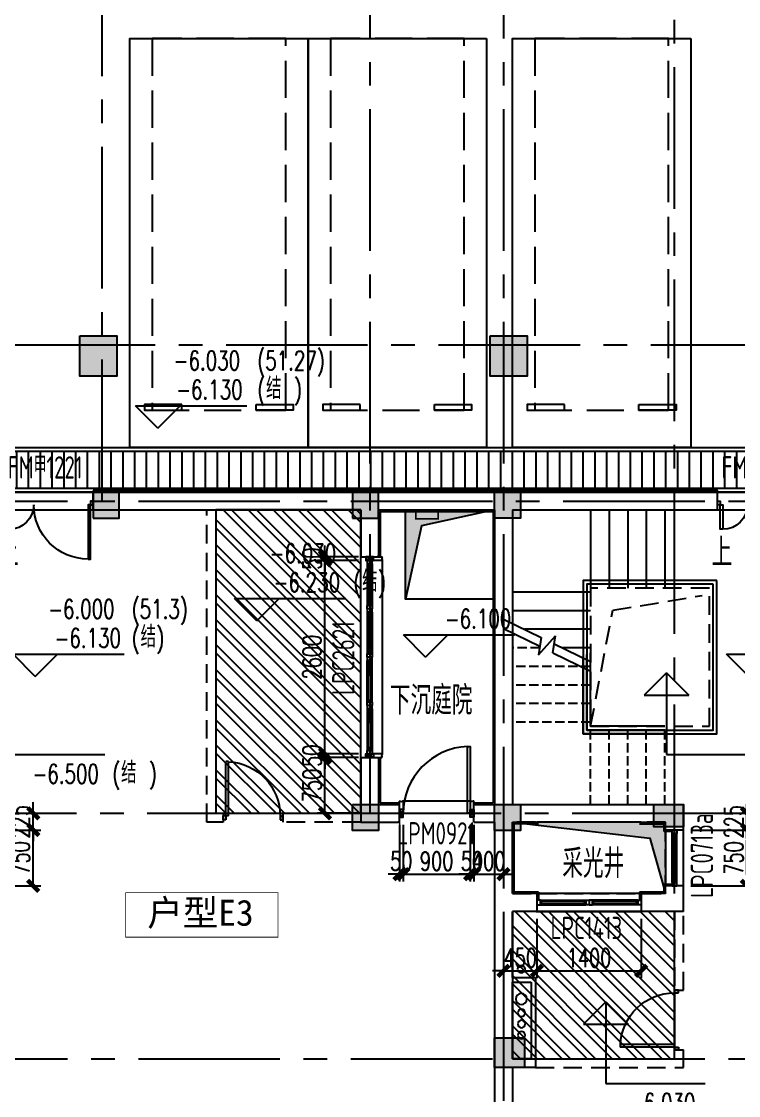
# Model space of a CAD drawing. Extents: x 296441 to 853063, y 459050 to 1117990.
# Drawn here: x 632813 to 642460, y 881624 to 896068 of the extents above; entities that cross this region are included whole.
import ezdxf
from ezdxf.enums import TextEntityAlignment as Align
from ezdxf.xclip import XClip

# ---------------------------------------------------------------- set-up
doc = ezdxf.new("R2010")
doc.units = 0
doc.header["$LTSCALE"] = 1000
doc.header["$XCLIPFRAME"] = 0
for name, pattern in [('14-GRID$0$CENTER2', [28.575, 19.05, -3.175, 3.175, -3.175]), ('5-GRID$0$CENTER2', [28.575, 19.05, -3.175, 3.175, -3.175]), ('CONTINOUS', [0]), ('DASH', [0.35, 0.25, -0.1]), ('DZ-3-PLAN-FL01$0$DASHED2', [0.375, 0.25, -0.125]), ('DZ-3-PLAN-FL03$0$DASHED2', [0.375, 0.25, -0.125]), ('E1-BS01-18-19$0$HIDDEN', [0.375, 0.25, -0.125])]:
    doc.linetypes.add(name, pattern=pattern)
for name, color, linetype in [('0-COL-H1', 170, 'Continuous'), ('14-GRID$0$G-GRID', 9, '14-GRID$0$CENTER2'), ('14-name$0$A-ANNO-IDEN', 2, 'Continuous'), ('14-PLAN-BS01-P$0$A-ANNO-LEVL', 3, 'Continuous'), ('14-PLAN-BS01-P$0$A-WALL-FNSH', 6, 'Continuous'), ('17-PLAN-BS01-P$0$G-XREF', 2, 'Continuous'), ('5-GRID$0$G-GRID', 8, '5-GRID$0$CENTER2'), ('A-ROOF', 2, 'Continuous'), ('C01-RISR-FL01-P$0$P-WSTW-EQPM', 4, 'Continuous'), ('C1-FL01$0$A-STRS', 4, 'Continuous'), ('C1-FL01$0$水条件', 2, 'Continuous'), ('D-排水', 5, 'DASH'), ('D1-FL01$0$A-FLOR', 23, 'Continuous'), ('DIM_ELEV', 3, 'Continuous'), ('DIM_LEAD', 3, 'Continuous'), ('DZ-3-PLAN-FL01$0$A-WALL', 1, 'Continuous'), ('DZ-3-PLAN-FL03$0$A-WALL', 1, 'Continuous'), ('DZ-PLAN-MAIN-FL01$0$A-WIND-IDEN', 33, 'Continuous'), ('E-TEXT-BS01-MI-14$0$A-ROOM-IDEN', 4, 'Continuous'), ('E1-BS01-14$0$A-ANNO-ARRW', 2, 'Continuous'), ('E1-BS01-14$0$A-WALL-FNSH', 6, 'Continuous'), ('E1-BS01-18-19$0$A-ANNO-SYMB', 6, 'Continuous'), ('E1-BS01-18-19$0$A-DOOR', 4, 'Continuous'), ('E1-BS01-18-19$0$A-FLOR', 23, 'Continuous'), ('E1-BS01-18-19$0$A-HOLE', 211, 'Continuous'), ('E1-BS01-18-19$0$A-HRAL', 5, 'Continuous'), ('E1-BS01-18-19$0$A-OVLK', 140, 'Continuous'), ('E1-BS01-18-19$0$A-SECT-WIND', 155, 'Continuous'), ('E1-BS01-18-19$0$A-SECT-WOOD', 17, 'Continuous'), ('E1-BS01-18-19$0$A-STRS', 4, 'Continuous'), ('E1-BS01-18-19$0$G-XREF', 2, 'Continuous'), ('E1-FL01$0$A-DOOR', 4, 'Continuous'), ('menchuangtao1$0$A-DETL-STONE', 42, 'Continuous'), ('menchuangtao1$0$A-WALL', 1, 'Continuous'), ('menchuangtao1$0$A_CUR_FRAME', 112, 'Continuous'), ('PUB_DIM', 3, 'Continuous'), ('PUB_TEXT', 7, 'Continuous'), ('WALL', 242, 'Continuous'), ('ZT0_默认图层-----PM、LM、DY、JD', 7, 'Continuous'), ('ZT1_Dim---标注---PM、LM、DY、JD', 252, 'Continuous'), ('卫生间降板', 251, 'Continuous'), ('车位', 155, 'CONTINOUS')]:
    doc.layers.add(name, color=color, linetype=linetype)
for name, color, linetype, plot in [('14-PLAN-ALL-P$0$A-AREA', 6, 'Continuous', False), ('E1-BS01-18-19$0$A-ANNO-NPLT', 215, 'Continuous', False), ('E1-BS01-18-19$0$ENTR-DETL-P$0$A-ANNO-NPLT', 215, 'Continuous', False)]:
    doc.layers.add(name, color=color, linetype=linetype, plot=plot)
doc.styles.add('14-name$0$GOA_03_黑体_1.00', font='simhei.ttf')
doc.styles.add('14-name$0$GOA_04_COMPLEX_1.00', font='complex.shx')
doc.styles.add('_TCH_DIM', font='SIMPLEX', dxfattribs={"bigfont": 'GBCBIG'})
doc.styles.get("Standard").update_dxf_attribs({"font": 'gbenor.shx', "bigfont": 'gbcbig.shx'})
doc.styles.add('ZT-DIMSTYLE', font='ROMANS.shx', dxfattribs={"width": 0.7, "bigfont": 'CHINESE.shx'})
doc.dimstyles.new('ZT-DIM100', dxfattribs={"dimscale": 100, "dimtxt": 2.5, "dimasz": 1.5, "dimexe": 1, "dimexo": 1, "dimgap": 0.5, "dimtad": 1, "dimdec": 0, "dimdsep": 46, "dimtxsty": 'ZT-DIMSTYLE', "dimblk": 'ARCHTICK', "dimcen": 2.5, "dimclrd": 175, "dimclre": 175, "dimclrt": 7, "dimazin": 2, "dimtfac": 1, "dimtix": 1, "dimtmove": 2, "dimatfit": 3, "dimfxl": 0, "dimarcsym": 0})

# ---------------------------------------------------------------- blocks, each defined once
blk = doc.blocks.new('20B-1')
at = {"layer": '14-PLAN-BS01-P$0$A-ANNO-LEVL'}
for p, q in [((864233, 87074), (863933, 87374)), ((863933, 87374), (865429, 87374)), ((864233, 87074), (864533, 87374)), ((865565, 84482), (865265, 84782)), ((865265, 84782), (866761, 84782)), ((865565, 84482), (865865, 84782)), ((867835, 83993), (867535, 84293)), ((867535, 84293), (869031, 84293)), ((867835, 83993), (868135, 84293)), ((862584, 83732), (862284, 84032)), ((862284, 84032), (863780, 84032)), ((862584, 83732), (862884, 84032)), ((863748, 68328), (863448, 68628)), ((863448, 68628), (864944, 68628)), ((863748, 68328), (864048, 68628))]:
    blk.add_line(p, q, dxfattribs=at)
at = {"layer": 'DIM_ELEV'}
for p, q in [((861474, 83781), (861174, 83481)), ((861474, 83781), (861774, 83481)), ((861474, 83781), (861474, 82686)), ((861174, 83481), (861774, 83481)), ((861474, 82686), (863518, 82686)), ((860658, 79356), (860358, 79056)), ((860658, 79356), (860958, 79056)), ((860658, 79356), (860658, 78261)), ((860358, 79056), (860958, 79056)), ((860658, 78261), (861994, 78261))]:
    blk.add_line(p, q, dxfattribs=at)
at = {"layer": 'DZ-PLAN-MAIN-FL01$0$A-WIND-IDEN', "width": 0.8}
blk.add_text('FM甲1221', height=300, dxfattribs=at).set_placement((862215, 86395))
at = {"layer": 'DZ-PLAN-MAIN-FL01$0$A-WIND-IDEN', "color": 2, "width": 0.8}
for s, p in [('LPC2621', (866877, 83485)), ('LPC0713a', (862101, 80755))]:
    blk.add_text(s, height=300, rotation=90, dxfattribs=at).set_placement(p)
for s, p in [('LPM0921', (867453, 81474)), ('LPC1413', (859915, 80201)), ('LPC2230a', (860610, 70968)), ('LPC4530', (865270, 70975))]:
    blk.add_text(s, height=300, dxfattribs=at).set_placement(p)
at = {"layer": 'E-TEXT-BS01-MI-14$0$A-ROOM-IDEN'}
for s, height, p in [('上', 386, (862081, 85209)), ('下沉庭院', 385.8, (867354, 83219)), ('采光井', 385.8, (860073, 81025)), ('戊类储藏', 385.8, (864509, 76436)), ('下沉庭院', 385.8, (861783, 68030))]:
    blk.add_text(s, height=height, dxfattribs=at).set_placement(p)
at = {"layer": 'PUB_TEXT', "style": '_TCH_DIM', "width": 0.705882}
for s, p in [('-6.030', (864444, 87854)), ('(51.27)', (865568, 87854)), ('-6.130', (864478, 87464)), ('(', (865568, 87464)), (')', (866062, 87464)), ('-6.030', (865737, 85262)), ('-6.230', (865789, 84872)), ('(', (866861, 84872)), (')', (867192, 84872)), ('(51.3)', (863880, 84512)), ('-6.000', (862756, 84512)), ('-6.100', (868092, 84383)), ('-6.130', (862842, 84122)), ('(', (863880, 84122)), (')', (864211, 84122)), ('-6.500', (862545, 82296)), ('(', (863618, 82296)), (')', (864111, 82296)), ('-6.030', (860969, 77871)), ('-6.350', (861021, 77481)), ('(', (862094, 77481)), (')', (862587, 77481)), ('-6.100', (864546, 68718))]:
    blk.add_text(s, height=255, dxfattribs=at).set_placement(p)
at = {"layer": 'PUB_TEXT', "style": '_TCH_DIM'}
for p in [(865688, 87464), (866981, 84872), (864000, 84122), (863738, 82296), (862214, 77481)]:
    blk.add_text('结', height=289, dxfattribs=at).set_placement(p)
blk = doc.blocks.new('c-01')
at = {"layer": '车位', "ltscale": 100}
for points in [[(0, 2400), (5500, 2400), (5500, 0), (0, 0)], [(4920, 1700), (4920, 2200), (5000, 2200), (5000, 1700)], [(4920, 700), (4920, 200), (5000, 200), (5000, 700)]]:
    blk.add_lwpolyline(points, close=True, dxfattribs=at)
at = {"layer": '车位', "linetype": 'DASH', "ltscale": 2}
blk.add_lwpolyline([(0, 300), (5000, 300), (5000, 2100), (0, 2100)], close=True, dxfattribs=at)
blk = doc.blocks.new('A$C27967141')
at = {"layer": 'D-排水', "linetype": 'ByBlock'}
h = blk.add_hatch(dxfattribs=at)
h.set_pattern_fill('ANSI31', color=256, scale=100, angle=45, style=0)
h.set_pattern_definition([(90, (-3068029.05, -956410.51), (-158.75, 4e-14), [])])
h.paths.add_polyline_path([(8200, -1550), (8200, -2050), (52220, -2050), (52220, -1550)])
for points in [[(8150, -2100), (8150, -1500), (52270, -1500), (52270, -2100)], [(8200, -2050), (8200, -1550), (52220, -1550), (52220, -2050)]]:
    blk.add_lwpolyline(points, close=True, dxfattribs=at)
at = {"layer": '车位', "rotation": 270}
for p in [(18561, 4000), (20961, 4000), (23710, 4000)]:
    blk.add_blockref('c-01', p, dxfattribs=at)
blk = doc.blocks.new('*U2129')
at = {"const_width": 10}
blk.add_lwpolyline([(-1025, 0), (1025, 0), (1025, -600), (-1025, -600)], close=True, dxfattribs=at)
at = {"style": '14-name$0$GOA_04_COMPLEX_1.00', "width": 0.8}
blk.add_attdef('房间编号', text='', height=300, dxfattribs=at).set_placement((-532, -481), align=Align.CENTER)
blk = doc.blocks.new('WERC')
at = {"layer": '14-name$0$A-ANNO-IDEN'}
ref = blk.add_blockref('*U2129', (778361, -443324), dxfattribs=dict(at, xscale=-1))
ref.add_attrib('房间编号', '户型E3', dxfattribs={"layer": '0', "height": 350, "style": '14-name$0$GOA_03_黑体_1.00'}).set_placement((778342, -443770), align=Align.CENTER)
blk = doc.blocks.new('E1-BS01-18-19$0$door-dixiashi-1200')
for points in [[(0, 0), (35, 0), (35, -50), (0, -50)], [(1200, 0), (1165, 0), (1165, -50), (1200, -50)], [(70, -780), (35, -780), (35, -50), (70, -50)], [(1130, -380), (1165, -380), (1165, -50), (1130, -50)]]:
    blk.add_lwpolyline(points, close=True)
for centre, radius, start, end in [((70, -50), 730, 270, 0), ((1130, -50), 330, 180, 270)]:
    blk.add_arc(centre, radius, start, end)
blk = doc.blocks.new('E1-BS01-18-19$0$M1')
for p, q in [((-153, 60), (-153, 880)), ((-153, 880), (-113, 880)), ((-113, 60), (-113, 880)), ((-933, 60), (-973, 60)), ((-973, 0), (-973, 60)), ((-933, 60), (-933, 0)), ((-153, 60), (-113, 60)), ((-113, 60), (-73, 60)), ((-113, 60), (-113, 0)), ((-73, 0), (-73, 60)), ((-933, 0), (-973, 0)), ((-113, 0), (-73, 0))]:
    blk.add_line(p, q)
blk.add_arc((-113, 60), 820, 92.796, 180)
blk = doc.blocks.new('*U1878')
at = {"layer": 'E1-BS01-18-19$0$A-SECT-WIND'}
for p, q in [((45, 32.5), (655, 32.5)), ((60, 15), (640, 15)), ((45, -32.5), (655, -32.5)), ((60, -15), (640, -15))]:
    blk.add_line(p, q, dxfattribs=at)
at = {"layer": 'E1-BS01-18-19$0$A-SECT-WOOD'}
for points in [[(0, 32.5), (45, 32.5), (45, -32.5), (0, -32.5)], [(60, 15), (60, -15), (45, -15), (45, 15)], [(640, 15), (640, -15), (655, -15), (655, 15)], [(700, 32.5), (655, 32.5), (655, -32.5), (700, -32.5)]]:
    blk.add_lwpolyline(points, close=True, dxfattribs=at)
blk = doc.blocks.new('*U432')
at = {"layer": 'E1-BS01-18-19$0$A-SECT-WIND'}
for p, q in [((45, 32.5), (705, 32.5)), ((60, 15), (690, 15)), ((45, -32.5), (705, -32.5)), ((60, -15), (690, -15))]:
    blk.add_line(p, q, dxfattribs=at)
at = {"layer": 'E1-BS01-18-19$0$A-SECT-WOOD'}
for points in [[(0, 32.5), (45, 32.5), (45, -32.5), (0, -32.5)], [(60, 15), (60, -15), (45, -15), (45, 15)], [(690, 15), (690, -15), (705, -15), (705, 15)], [(750, 32.5), (705, 32.5), (705, -32.5), (750, -32.5)]]:
    blk.add_lwpolyline(points, close=True, dxfattribs=at)
blk = doc.blocks.new('*U2130')
at = {"layer": 'E1-BS01-18-19$0$A-SECT-WIND'}
for p, q in [((45, 32.5), (605, 32.5)), ((60, 15), (590, 15)), ((45, -32.5), (605, -32.5)), ((60, -15), (590, -15))]:
    blk.add_line(p, q, dxfattribs=at)
at = {"layer": 'E1-BS01-18-19$0$A-SECT-WOOD'}
for points in [[(0, 32.5), (45, 32.5), (45, -32.5), (0, -32.5)], [(60, 15), (60, -15), (45, -15), (45, 15)], [(590, 15), (590, -15), (605, -15), (605, 15)], [(650, 32.5), (605, 32.5), (605, -32.5), (650, -32.5)]]:
    blk.add_lwpolyline(points, close=True, dxfattribs=at)
blk = doc.blocks.new('menchuangtao1')
at = {"layer": 'menchuangtao1$0$A-DETL-STONE'}
blk.add_lwpolyline([(-10, -52), (-10, -159, -0.471625), (-15, -162, -0.528396), (-19, -165, 0.241692), (-51, -165, -0.528396), (-55, -162, -0.471625), (-60, -159), (-60, -52)], format="xyb", close=True, dxfattribs=at)
at = {"layer": 'menchuangtao1$0$A-WALL'}
for p, q in [((-10, 120), (-10, -120)), ((-10, 120), (10, 120)), ((-10, -120), (10, -120))]:
    blk.add_line(p, q, dxfattribs=at)
at = {"layer": 'menchuangtao1$0$A_CUR_FRAME'}
for p, q in [((-60, -52), (-10, 52)), ((-60, 52), (-10, -52))]:
    blk.add_line(p, q, dxfattribs=at)
blk.add_lwpolyline([(-10, -52), (-10, 52), (-60, 52), (-60, -52)], close=True, dxfattribs=at)
blk = doc.blocks.new('E1-BS01-18-19$0$DOOR-900')
blk.add_lwpolyline([(-35, 900), (0, 900), (0, 0), (-35, 0)], close=True)
blk.add_arc((2, -2), 902, 92.3652, 179.8941)
blk = doc.blocks.new('E1-FL01$0$M1')
for p, q in [((-153, 60), (-153, 880)), ((-153, 880), (-113, 880)), ((-113, 60), (-113, 880)), ((-933, 60), (-973, 60)), ((-973, 0), (-973, 60)), ((-933, 60), (-933, 0)), ((-153, 60), (-113, 60)), ((-113, 60), (-73, 60)), ((-113, 60), (-113, 0)), ((-73, 0), (-73, 60)), ((-933, 0), (-973, 0)), ((-113, 0), (-73, 0))]:
    blk.add_line(p, q)
blk.add_arc((-113, 60), 820, 92.796, 180)
blk = doc.blocks.new('6yhd')
at = {"layer": 'A-ROOF'}
h = blk.add_hatch(color=239, dxfattribs=at)
h.dxf.hatch_style = 1
h.paths.add_polyline_path([(-1966, 7166), (-1266, 7247), (-1209, 7380), (-2180, 7380), (-2180, 6761), (-2086, 6746)])
h.paths.add_polyline_path([(-2086, 6746), (-2180, 6761), (-2180, 6420)])
h.paths.add_polyline_path([(-1180, 7380), (-1209, 7380), (-1266, 7247), (-1171, 7258)])
h.paths.add_polyline_path([(-120, 7380), (-1180, 7380), (-1171, 7258)])
at = {"layer": '卫生间降板'}
h = blk.add_hatch(dxfattribs=at)
h.set_pattern_fill('ANSI32', color=256, scale=50)
h.set_pattern_definition([(45, (-345084.85, -2738145.54), (-168.379802, 168.379802), []), (45, (-344972.6, -2738145.54), (-168.379802, 168.379802), [])])
h.paths.add_polyline_path([(-7680, 11580), (-5730, 11580), (-5730, 7500), (-7680, 7500)])
h = blk.add_hatch(dxfattribs=at)
h.set_pattern_fill('ANSI32', color=256, scale=50)
h.set_pattern_definition([(45, (828437.63, -2563913.57), (-168.379802, 168.379802), []), (45, (828549.88, -2563913.57), (-168.379802, 168.379802), [])])
h.paths.add_polyline_path([(-2300, 6180), (-120, 6180), (-120, 4200), (-2300, 4200)])
at = {"layer": '14-PLAN-ALL-P$0$A-AREA'}
for p, q in [((-9480, 11840), (-4080, 11840)), ((-4080, 11840), (-4080, 11820)), ((-9460, 11560), (-9460, 7640)), ((-7940, 11560), (-9460, 11560)), ((-7940, 11560), (-7940, 10950)), ((-7940, 8250), (-7940, 7640)), ((-9200, 7640), (-9460, 7640)), ((-7940, 7640), (-8200, 7640))]:
    blk.add_line(p, q, dxfattribs=at)
blk.add_lwpolyline([(-2880, 11820), (-2880, 11840), (120, 11840)], dxfattribs=at)
at = {"layer": '17-PLAN-BS01-P$0$G-XREF', "const_width": 20}
blk.add_lwpolyline([(-8420, 11560), (-8420, 11460), (-8720, 11460), (-8720, 11560)], dxfattribs=at)
at = {"layer": '5-GRID$0$G-GRID'}
for points in [[(-7680, 11580), (-5730, 11580), (-5730, 7500), (-7680, 7500)], [(-2300, 6180), (-120, 6180), (-120, 4200), (-2300, 4200)]]:
    blk.add_lwpolyline(points, close=True, dxfattribs=at)
at = {"layer": 'A-ROOF'}
blk.add_lwpolyline([(-120, 7380), (-1966, 7166), (-2180, 6420)], dxfattribs=at)
at = {"layer": 'C01-RISR-FL01-P$0$P-WSTW-EQPM'}
blk.add_circle((-239, 5405), 50, dxfattribs=at)
at = {"layer": 'C1-FL01$0$A-STRS', "linetype": 'DASH', "ltscale": 0.5}
for p, q in [((-487, 9725), (-120, 9725)), ((-1170, 9475), (-120, 9475)), ((-1170, 9225), (-120, 9225)), ((-1170, 8975), (-120, 8975)), ((-2170, 7620), (-2170, 8670)), ((-1920, 7620), (-1920, 8670)), ((-1670, 7620), (-1670, 8670)), ((-1420, 7620), (-1420, 8670)), ((-1170, 8725), (-120, 8725)), ((-1170, 7620), (-1170, 8670))]:
    blk.add_line(p, q, dxfattribs=at)
at = {"layer": 'C1-FL01$0$水条件', "linetype": 'DASH'}
blk.add_lwpolyline([(-120, 7380), (-120, 6420), (-2180, 6420), (-2180, 7380)], close=True, dxfattribs=at)
at = {"layer": 'D1-FL01$0$A-FLOR'}
blk.add_line((-2300, 5120), (-2300, 4320), dxfattribs=at)
at = {"layer": 'DZ-3-PLAN-FL01$0$A-WALL', "color": 33, "linetype": 'DZ-3-PLAN-FL01$0$DASHED2', "ltscale": 10}
for p, q in [((-5830, 7500), (-5830, 7380)), ((-2300, 4320), (-2420, 4320))]:
    blk.add_line(p, q, dxfattribs=at)
at = {"layer": 'DZ-3-PLAN-FL03$0$A-WALL', "color": 33, "linetype": 'DZ-3-PLAN-FL03$0$DASHED2'}
for p, q in [((-6630, 7500), (-6630, 7380)), ((-2420, 5120), (-2420, 6180)), ((-2300, 6180), (-2300, 5120)), ((-2300, 4200), (-2300, 4320)), ((-430, 4200), (-2300, 4200))]:
    blk.add_line(p, q, dxfattribs=at)
for points in [[(-5730, 11580), (-5730, 7500), (-5830, 7500)], [(-5830, 7380), (-5610, 7380), (-5610, 11580)], [(-6630, 7500), (-7680, 7500)], [(-7680, 7380), (-6630, 7380)], [(-430, 4080), (-2420, 4080), (-2420, 4320)]]:
    blk.add_lwpolyline(points, dxfattribs=at)
at = {"layer": 'E1-BS01-14$0$A-ANNO-ARRW'}
blk.add_lwpolyline([(-2615, 11115, 0, 0, 0), (-565, 11115, 0, 0, 0), (-565, 10275, 80, 0, 0), (-565, 9975, 0, 0, 0)], format="xyseb", dxfattribs=at)
at = {"layer": 'E1-BS01-14$0$A-WALL-FNSH'}
for p, q in [((-2268, 7255), (-2160, 7255)), ((-2160, 7255), (-2160, 7360)), ((-1830, 7360), (-2160, 7360)), ((-2268, 6545), (-2160, 6545)), ((-2160, 6440), (-2160, 6545)), ((-2160, 6440), (-1830, 6440)), ((-1830, 6440), (-1830, 6332)), ((-470, 6440), (-140, 6440)), ((-470, 6440), (-470, 6332))]:
    blk.add_line(p, q, dxfattribs=at)
blk.add_lwpolyline([(-470, 7360), (-140, 7360), (-140, 6440)], dxfattribs=at)
at = {"layer": 'E1-BS01-18-19$0$A-ANNO-NPLT'}
blk.add_line((-2300, 5120), (-2420, 5120), dxfattribs=at)
at = {"layer": 'E1-BS01-18-19$0$A-ANNO-SYMB'}
for p, q in [((0, 10113), (-507, 9865)), ((0, 9986), (-489, 9746)), ((-472, 9632), (-698, 9888)), ((-664, 9660), (-698, 9888)), ((-507, 9865), (-472, 9632)), ((-682, 9779), (-1170, 9540)), ((-664, 9660), (-1170, 9412))]:
    blk.add_line(p, q, dxfattribs=at)
at = {"layer": 'E1-BS01-18-19$0$A-FLOR'}
for p, q in [((-2880, 11820), (-4080, 11820)), ((-2880, 11580), (-4080, 11580))]:
    blk.add_line(p, q, dxfattribs=at)
at = {"layer": 'E1-BS01-18-19$0$A-HOLE', "linetype": 'E1-BS01-18-19$0$HIDDEN'}
blk.add_lwpolyline([(-2770, 10530), (-1170, 10530), (-1170, 8670), (-2770, 8670)], close=True, dxfattribs=at)
blk.add_lwpolyline([(-1170, 8670), (-1470, 10230), (-2670, 10430)], dxfattribs=at)
at = {"layer": 'E1-BS01-18-19$0$A-HRAL'}
for points in [[(-2870, 10630), (-1070, 10630), (-1070, 8570), (-2870, 8570)], [(-2820, 10580), (-1120, 10580), (-1120, 8620), (-2820, 8620)]]:
    blk.add_lwpolyline(points, close=True, dxfattribs=at)
for points in [[(-2170, 8620), (-1120, 8620), (-1120, 9636)], [(-2170, 8570), (-1070, 8570), (-1070, 9611)]]:
    blk.add_lwpolyline(points, dxfattribs=at)
at = {"layer": 'E1-BS01-18-19$0$A-OVLK'}
for p, q in [((-7965, 10908), (-7965, 8292)), ((-7680, 8240), (-7680, 10960)), ((-9158, 7665), (-8242, 7665)), ((-2420, 6515), (-2420, 7285)), ((-2180, 7275), (-2180, 6525)), ((-1850, 6420), (-450, 6420)), ((-440, 6180), (-1860, 6180))]:
    blk.add_line(p, q, dxfattribs=at)
at = {"layer": 'E1-BS01-18-19$0$A-STRS', "ltscale": 0.1}
for p, q in [((-2170, 11580), (-2170, 10530)), ((-1920, 11580), (-1920, 10530)), ((-1670, 11580), (-1670, 10530)), ((-1420, 11580), (-1420, 10530)), ((-1170, 11580), (-1170, 10530)), ((-1170, 10475), (-120, 10475)), ((-1170, 10225), (-120, 10225)), ((-1170, 9975), (-282, 9975)), ((-1170, 9725), (-792, 9725))]:
    blk.add_line(p, q, dxfattribs=at)
blk.add_lwpolyline([(-2170, 8670), (-1170, 8670), (-1170, 9660)], dxfattribs=at)
at = {"layer": 'E1-BS01-18-19$0$ENTR-DETL-P$0$A-ANNO-NPLT'}
for centre, radius in [((-239, 5003), 75), ((-241, 4817), 50), ((-241, 4667), 50), ((-241, 4517), 50)]:
    blk.add_circle(centre, radius, dxfattribs=at)
at = {"layer": 'WALL'}
for p, q in [((-7800, 11820), (-9720, 11820)), ((-4080, 11820), (-7800, 11820)), ((-4080, 11580), (-4080, 11820)), ((120, 11820), (-2880, 11820)), ((-2880, 11580), (-2880, 11820)), ((-7920, 11580), (-9480, 11580)), ((-9480, 11580), (-9480, 7620)), ((-7920, 11580), (-7920, 10950)), ((-4080, 11580), (-7680, 11580)), ((-7680, 11580), (-7680, 10950)), ((-120, 11580), (-2880, 11580)), ((-120, 11580), (-120, 7620)), ((-7680, 10950), (-7920, 10950)), ((-7920, 8250), (-7920, 7620)), ((-7680, 8250), (-7920, 8250)), ((-7680, 8250), (-7680, 7380)), ((-9200, 7620), (-9480, 7620)), ((-9200, 7380), (-9200, 7620)), ((-7920, 7620), (-8200, 7620)), ((-8200, 7380), (-8200, 7620)), ((-1850, 7620), (-2420, 7620)), ((-2420, 7275), (-2420, 7620)), ((-440, 7620), (-1860, 7620)), ((-120, 7620), (-450, 7620)), ((-9200, 7380), (-9480, 7380)), ((-9480, 7380), (-9480, -3480)), ((-7680, 7380), (-8200, 7380)), ((-1850, 7380), (-2180, 7380)), ((-2180, 7275), (-2180, 7380)), ((-1850, 7380), (-450, 7380)), ((-120, 7380), (-450, 7380)), ((-120, 6420), (-120, 7380)), ((-2420, 7275), (-2180, 7275)), ((-2420, 6180), (-2420, 6525)), ((-2420, 6525), (-2180, 6525)), ((-2180, 6420), (-2180, 6525)), ((-2180, 6420), (-1850, 6420)), ((-1850, 6420), (-1850, 6180)), ((-450, 6420), (-120, 6420)), ((-450, 6420), (-450, 6180)), ((-2420, 6180), (-1850, 6180)), ((-450, 6180), (-120, 6180)), ((-120, 5290), (-120, 6180)), ((-120, 5290), (-430, 5290)), ((-430, 5290), (-430, 4080)), ((-120, 5230), (-370, 5230)), ((-370, 5230), (-370, 4200)), ((-120, 4200), (-120, 5230)), ((-370, 4200), (-120, 4200)), ((-430, 4080), (-120, 4080)), ((-120, 4080), (-120, -3480))]:
    blk.add_line(p, q, dxfattribs=at)
for name, p, rotation in [('*U2130', (-7800, 10900), 270), ('*U2130', (-7800, 10250), 270), ('*U2130', (-7800, 8950), 270), ('*U432', (-2300, 6525), 90), ('*U1878', (-450, 6300), 179.9999999999999)]:
    blk.add_blockref(name, p, dxfattribs=dict(rotation=rotation))
at = {"extrusion": (0, 0, -1), "zscale": -1}
for name, p, rotation in [('*U2130', (7800, 8950), 90), ('*U1878', (1850, 6300), 179.9999999999999)]:
    blk.add_blockref(name, p, dxfattribs=dict(at, rotation=rotation))
at = {"layer": 'E1-BS01-18-19$0$A-ANNO-NPLT', "xscale": 0.888888888992369, "yscale": 0.888888888992369, "zscale": 0.888888888992369, "rotation": 270}
blk.add_blockref('E1-BS01-18-19$0$M1', (-2353, 4255), dxfattribs=at)
at = {"layer": 'E1-BS01-18-19$0$A-DOOR'}
blk.add_blockref('E1-BS01-18-19$0$door-dixiashi-1200', (-4080, 11700), dxfattribs=at)
at = {"layer": 'E1-BS01-18-19$0$A-DOOR', "extrusion": (0, 0, -1), "zscale": -1}
blk.add_blockref('E1-BS01-18-19$0$DOOR-900', (9150, 7500), dxfattribs=at)
at = {"layer": 'E1-BS01-18-19$0$G-XREF', "extrusion": (0, 0, -1), "zscale": -1}
for p, rotation in [((7800, 10960), 90), ((8190, 7500), 179.9999999999999)]:
    blk.add_blockref('menchuangtao1', p, dxfattribs=dict(at, rotation=rotation))
at = {"layer": 'E1-BS01-18-19$0$G-XREF'}
for p, rotation in [((-7800, 8240), 270), ((-9210, 7500), 179.9999999999999)]:
    blk.add_blockref('menchuangtao1', p, dxfattribs=dict(at, rotation=rotation))
at = {"layer": 'E1-FL01$0$A-DOOR', "xscale": 0.888888888992369, "yscale": 0.888888888992369, "zscale": 0.888888888992369}
blk.add_blockref('E1-FL01$0$M1', (-5765, 7413), dxfattribs=at)
blk = doc.blocks.new('2133')
at = {"layer": 'A-ROOF'}
h = blk.add_hatch(color=239, dxfattribs=at)
h.dxf.hatch_style = 1
h.paths.add_polyline_path([(2179145, 1733951), (2179837, 1734101), (2179902, 1734165), (2178931, 1734165), (2178931, 1733167), (2178975, 1733167)])
h.paths.add_polyline_path([(2178975, 1733167), (2178931, 1733167), (2178931, 1732965)])
h.paths.add_polyline_path([(2179931, 1734165), (2179902, 1734165), (2179837, 1734101), (2179931, 1734121)])
h.paths.add_polyline_path([(2180131, 1734165), (2179931, 1734165), (2179931, 1734121)])
at = {"layer": 'A-ROOF', "color": 239}
blk.add_lwpolyline([(2178931, 1734165), (2180131, 1734165), (2180131, 1732965), (2178931, 1732965)], close=True, dxfattribs=at)
blk.add_lwpolyline([(2178931, 1734165), (2180131, 1734165), (2180131, 1732965), (2178931, 1732965)], close=True, dxfattribs=at)
blk.add_lwpolyline([(2180131, 1734165), (2179145, 1733951), (2178931, 1732965)], dxfattribs=at)
blk = doc.blocks.new('_ArchTick')
at = {"color": 0, "linetype": 'ByBlock', "const_width": 0.4}
blk.add_lwpolyline([(-0.5, -0.5), (0.5, 0.5)], dxfattribs=at)
blk = doc.blocks.new('*D2401')
at = {"layer": 'Defpoints', "color": 0, "ltscale": 1000, "transparency": 16777216}
for p in [(-1970, -345), (-570, -345), (-570, -1143)]:
    blk.add_point(p, dxfattribs=at)
at = {"layer": 'ZT1_Dim---标注---PM、LM、DY、JD', "color": 175, "linetype": 'ByBlock', "lineweight": -2, "ltscale": 1000, "transparency": 16777216}
for p, q in [((-1970, -445), (-1970, -1243)), ((-570, -445), (-570, -1243)), ((-1970, -1143), (-570, -1143))]:
    blk.add_line(p, q, dxfattribs=at)
at = {"layer": 'ZT1_Dim---标注---PM、LM、DY、JD', "color": 175, "lineweight": -2, "ltscale": 1000, "transparency": 16777216, "xscale": 150, "yscale": 150, "zscale": 150, "rotation": 180}
blk.add_blockref('_ArchTick', (-1970, -1143), dxfattribs=at)
at = {"layer": 'ZT1_Dim---标注---PM、LM、DY、JD', "color": 175, "lineweight": -2, "ltscale": 1000, "transparency": 16777216, "xscale": 150, "yscale": 150, "zscale": 150}
blk.add_blockref('_ArchTick', (-570, -1143), dxfattribs=at)
at = {"layer": 'ZT1_Dim---标注---PM、LM、DY、JD', "color": 7, "ltscale": 1000, "transparency": 16777216, "insert": (-1270, -968), "char_height": 250, "attachment_point": 5, "style": 'ZT-DIMSTYLE'}
blk.add_mtext('1400', dxfattribs=at)
blk = doc.blocks.new('*D2402')
at = {"layer": 'Defpoints', "color": 0, "ltscale": 1000, "transparency": 16777216}
for p in [(-2420, -345), (-1970, -345), (-1970, -1143)]:
    blk.add_point(p, dxfattribs=at)
at = {"layer": 'ZT1_Dim---标注---PM、LM、DY、JD', "color": 175, "linetype": 'ByBlock', "lineweight": -2, "ltscale": 1000, "transparency": 16777216}
for p, q in [((-2420, -445), (-2420, -1243)), ((-1970, -445), (-1970, -1243)), ((-2420, -1143), (-2570, -1143)), ((-2420, -1143), (-1970, -1143)), ((-1970, -1143), (-1820, -1143))]:
    blk.add_line(p, q, dxfattribs=at)
at = {"layer": 'ZT1_Dim---标注---PM、LM、DY、JD', "color": 175, "lineweight": -2, "ltscale": 1000, "transparency": 16777216, "xscale": 150, "yscale": 150, "zscale": 150}
blk.add_blockref('_ArchTick', (-2420, -1143), dxfattribs=at)
at = {"layer": 'ZT1_Dim---标注---PM、LM、DY、JD', "color": 175, "lineweight": -2, "ltscale": 1000, "transparency": 16777216, "xscale": 150, "yscale": 150, "zscale": 150, "rotation": 180}
blk.add_blockref('_ArchTick', (-1970, -1143), dxfattribs=at)
at = {"layer": 'ZT1_Dim---标注---PM、LM、DY、JD', "color": 7, "ltscale": 1000, "transparency": 16777216, "insert": (-2195, -968), "char_height": 250, "attachment_point": 5, "style": 'ZT-DIMSTYLE'}
blk.add_mtext('450', dxfattribs=at)
blk = doc.blocks.new('*D2403')
at = {"layer": 'Defpoints', "color": 0, "ltscale": 1000, "transparency": 16777216}
for p in [(0, 975), (854, 975), (0, 750)]:
    blk.add_point(p, dxfattribs=at)
at = {"layer": 'ZT1_Dim---标注---PM、LM、DY、JD', "color": 175, "linetype": 'ByBlock', "lineweight": -2, "ltscale": 1000, "transparency": 16777216}
for p, q in [((854, 975), (854, 1125)), ((100, 975), (954, 975)), ((854, 750), (854, 975)), ((100, 750), (954, 750)), ((854, 750), (854, 600))]:
    blk.add_line(p, q, dxfattribs=at)
at = {"layer": 'ZT1_Dim---标注---PM、LM、DY、JD', "color": 175, "lineweight": -2, "ltscale": 1000, "transparency": 16777216, "xscale": 150, "yscale": 150, "zscale": 150}
for p, rotation in [((854, 975), 270), ((854, 750), 90)]:
    blk.add_blockref('_ArchTick', p, dxfattribs=dict(at, rotation=rotation))
at = {"layer": 'ZT1_Dim---标注---PM、LM、DY、JD', "color": 7, "ltscale": 1000, "transparency": 16777216, "insert": (679, 862), "char_height": 250, "attachment_point": 5, "rotation": 90, "style": 'ZT-DIMSTYLE'}
blk.add_mtext('225', dxfattribs=at)
blk = doc.blocks.new('*D2404')
at = {"layer": 'Defpoints', "color": 0, "ltscale": 1000, "transparency": 16777216}
for p in [(0, 750), (854, 750), (0, 0)]:
    blk.add_point(p, dxfattribs=at)
at = {"layer": 'ZT1_Dim---标注---PM、LM、DY、JD', "color": 175, "linetype": 'ByBlock', "lineweight": -2, "ltscale": 1000, "transparency": 16777216}
for p, q in [((100, 750), (954, 750)), ((854, 0), (854, 750)), ((100, 0), (954, 0))]:
    blk.add_line(p, q, dxfattribs=at)
at = {"layer": 'ZT1_Dim---标注---PM、LM、DY、JD', "color": 175, "lineweight": -2, "ltscale": 1000, "transparency": 16777216, "xscale": 150, "yscale": 150, "zscale": 150}
for p, rotation in [((854, 750), 90), ((854, 0), 270)]:
    blk.add_blockref('_ArchTick', p, dxfattribs=dict(at, rotation=rotation))
at = {"layer": 'ZT1_Dim---标注---PM、LM、DY、JD', "color": 7, "ltscale": 1000, "transparency": 16777216, "insert": (679, 375), "char_height": 250, "attachment_point": 5, "rotation": 90, "style": 'ZT-DIMSTYLE'}
blk.add_mtext('750', dxfattribs=at)
blk = doc.blocks.new('*D2405')
at = {"layer": 'Defpoints', "color": 0, "ltscale": 1000, "transparency": 16777216}
for p in [(6780, 922), (7180, 922), (7180, 156)]:
    blk.add_point(p, dxfattribs=at)
at = {"layer": 'ZT1_Dim---标注---PM、LM、DY、JD', "color": 175, "linetype": 'ByBlock', "lineweight": -2, "ltscale": 1000, "transparency": 16777216}
for p, q in [((6780, 822), (6780, 56)), ((7180, 822), (7180, 56)), ((6780, 156), (6630, 156)), ((6780, 156), (7180, 156)), ((7180, 156), (7330, 156))]:
    blk.add_line(p, q, dxfattribs=at)
at = {"layer": 'ZT1_Dim---标注---PM、LM、DY、JD', "color": 175, "lineweight": -2, "ltscale": 1000, "transparency": 16777216, "xscale": 150, "yscale": 150, "zscale": 150}
blk.add_blockref('_ArchTick', (6780, 156), dxfattribs=at)
at = {"layer": 'ZT1_Dim---标注---PM、LM、DY、JD', "color": 175, "lineweight": -2, "ltscale": 1000, "transparency": 16777216, "xscale": 150, "yscale": 150, "zscale": 150, "rotation": 180}
blk.add_blockref('_ArchTick', (7180, 156), dxfattribs=at)
at = {"layer": 'ZT1_Dim---标注---PM、LM、DY、JD', "color": 7, "ltscale": 1000, "transparency": 16777216, "insert": (6980, 331), "char_height": 250, "attachment_point": 5, "style": 'ZT-DIMSTYLE'}
blk.add_mtext('400', dxfattribs=at)
blk = doc.blocks.new('*D2406')
at = {"layer": 'Defpoints', "color": 0, "ltscale": 1000, "transparency": 16777216}
for p in [(6730, 922), (6780, 922), (6780, 156)]:
    blk.add_point(p, dxfattribs=at)
at = {"layer": 'ZT1_Dim---标注---PM、LM、DY、JD', "color": 175, "linetype": 'ByBlock', "lineweight": -2, "ltscale": 1000, "transparency": 16777216}
for p, q in [((6730, 822), (6730, 56)), ((6780, 822), (6780, 56)), ((6730, 156), (6580, 156)), ((6730, 156), (6780, 156)), ((6780, 156), (6930, 156))]:
    blk.add_line(p, q, dxfattribs=at)
at = {"layer": 'ZT1_Dim---标注---PM、LM、DY、JD', "color": 175, "lineweight": -2, "ltscale": 1000, "transparency": 16777216, "xscale": 150, "yscale": 150, "zscale": 150}
blk.add_blockref('_ArchTick', (6730, 156), dxfattribs=at)
at = {"layer": 'ZT1_Dim---标注---PM、LM、DY、JD', "color": 175, "lineweight": -2, "ltscale": 1000, "transparency": 16777216, "xscale": 150, "yscale": 150, "zscale": 150, "rotation": 180}
blk.add_blockref('_ArchTick', (6780, 156), dxfattribs=at)
at = {"layer": 'ZT1_Dim---标注---PM、LM、DY、JD', "color": 7, "ltscale": 1000, "transparency": 16777216, "insert": (6755, 331), "char_height": 250, "attachment_point": 5, "style": 'ZT-DIMSTYLE'}
blk.add_mtext('50', dxfattribs=at)
blk = doc.blocks.new('*D2407')
at = {"layer": 'Defpoints', "color": 0, "ltscale": 1000, "transparency": 16777216}
for p in [(5830, 922), (6730, 922), (6730, 156)]:
    blk.add_point(p, dxfattribs=at)
at = {"layer": 'ZT1_Dim---标注---PM、LM、DY、JD', "color": 175, "linetype": 'ByBlock', "lineweight": -2, "ltscale": 1000, "transparency": 16777216}
for p, q in [((5830, 822), (5830, 56)), ((6730, 822), (6730, 56)), ((5830, 156), (6730, 156))]:
    blk.add_line(p, q, dxfattribs=at)
at = {"layer": 'ZT1_Dim---标注---PM、LM、DY、JD', "color": 175, "lineweight": -2, "ltscale": 1000, "transparency": 16777216, "xscale": 150, "yscale": 150, "zscale": 150, "rotation": 180}
blk.add_blockref('_ArchTick', (5830, 156), dxfattribs=at)
at = {"layer": 'ZT1_Dim---标注---PM、LM、DY、JD', "color": 175, "lineweight": -2, "ltscale": 1000, "transparency": 16777216, "xscale": 150, "yscale": 150, "zscale": 150}
blk.add_blockref('_ArchTick', (6730, 156), dxfattribs=at)
at = {"layer": 'ZT1_Dim---标注---PM、LM、DY、JD', "color": 7, "ltscale": 1000, "transparency": 16777216, "insert": (6280, 331), "char_height": 250, "attachment_point": 5, "style": 'ZT-DIMSTYLE'}
blk.add_mtext('900', dxfattribs=at)
blk = doc.blocks.new('*D2408')
at = {"layer": 'Defpoints', "color": 0, "ltscale": 1000, "transparency": 16777216}
for p in [(5780, 922), (5830, 922), (5830, 156)]:
    blk.add_point(p, dxfattribs=at)
at = {"layer": 'ZT1_Dim---标注---PM、LM、DY、JD', "color": 175, "linetype": 'ByBlock', "lineweight": -2, "ltscale": 1000, "transparency": 16777216}
for p, q in [((5780, 822), (5780, 56)), ((5830, 822), (5830, 56)), ((5780, 156), (5630, 156)), ((5780, 156), (5830, 156)), ((5830, 156), (5980, 156))]:
    blk.add_line(p, q, dxfattribs=at)
at = {"layer": 'ZT1_Dim---标注---PM、LM、DY、JD', "color": 175, "lineweight": -2, "ltscale": 1000, "transparency": 16777216, "xscale": 150, "yscale": 150, "zscale": 150}
blk.add_blockref('_ArchTick', (5780, 156), dxfattribs=at)
at = {"layer": 'ZT1_Dim---标注---PM、LM、DY、JD', "color": 175, "lineweight": -2, "ltscale": 1000, "transparency": 16777216, "xscale": 150, "yscale": 150, "zscale": 150, "rotation": 180}
blk.add_blockref('_ArchTick', (5830, 156), dxfattribs=at)
at = {"layer": 'ZT1_Dim---标注---PM、LM、DY、JD', "color": 7, "ltscale": 1000, "transparency": 16777216, "insert": (5805, 331), "char_height": 250, "attachment_point": 5, "style": 'ZT-DIMSTYLE'}
blk.add_mtext('50', dxfattribs=at)
blk = doc.blocks.new('*D2409')
at = {"layer": 'Defpoints', "color": 0, "ltscale": 1000, "transparency": 16777216}
for p in [(4778, 4425), (5327, 4425), (5327, 4375)]:
    blk.add_point(p, dxfattribs=at)
at = {"layer": 'ZT1_Dim---标注---PM、LM、DY、JD', "color": 175, "linetype": 'ByBlock', "lineweight": -2, "ltscale": 1000, "transparency": 16777216}
for p, q in [((4778, 4425), (4778, 4575)), ((5227, 4425), (4678, 4425)), ((5227, 4375), (4678, 4375)), ((4778, 4375), (4778, 4425)), ((4778, 4375), (4778, 4225))]:
    blk.add_line(p, q, dxfattribs=at)
at = {"layer": 'ZT1_Dim---标注---PM、LM、DY、JD', "color": 175, "lineweight": -2, "ltscale": 1000, "transparency": 16777216, "xscale": 150, "yscale": 150, "zscale": 150}
for p, rotation in [((4778, 4425), 270), ((4778, 4375), 90)]:
    blk.add_blockref('_ArchTick', p, dxfattribs=dict(at, rotation=rotation))
at = {"layer": 'ZT1_Dim---标注---PM、LM、DY、JD', "color": 7, "ltscale": 1000, "transparency": 16777216, "insert": (4603, 4400), "char_height": 250, "attachment_point": 5, "rotation": 90, "style": 'ZT-DIMSTYLE'}
blk.add_mtext('50', dxfattribs=at)
blk = doc.blocks.new('*D2410')
at = {"layer": 'Defpoints', "color": 0, "ltscale": 1000, "transparency": 16777216}
for p in [(4778, 4375), (5327, 4375), (5327, 1775)]:
    blk.add_point(p, dxfattribs=at)
at = {"layer": 'ZT1_Dim---标注---PM、LM、DY、JD', "color": 175, "linetype": 'ByBlock', "lineweight": -2, "ltscale": 1000, "transparency": 16777216}
for p, q in [((5227, 4375), (4678, 4375)), ((4778, 1775), (4778, 4375)), ((5227, 1775), (4678, 1775))]:
    blk.add_line(p, q, dxfattribs=at)
at = {"layer": 'ZT1_Dim---标注---PM、LM、DY、JD', "color": 175, "lineweight": -2, "ltscale": 1000, "transparency": 16777216, "xscale": 150, "yscale": 150, "zscale": 150}
for p, rotation in [((4778, 4375), 90), ((4778, 1775), 270)]:
    blk.add_blockref('_ArchTick', p, dxfattribs=dict(at, rotation=rotation))
at = {"layer": 'ZT1_Dim---标注---PM、LM、DY、JD', "color": 7, "ltscale": 1000, "transparency": 16777216, "insert": (4603, 3075), "char_height": 250, "attachment_point": 5, "rotation": 90, "style": 'ZT-DIMSTYLE'}
blk.add_mtext('2600', dxfattribs=at)
blk = doc.blocks.new('*D2411')
at = {"layer": 'Defpoints', "color": 0, "ltscale": 1000, "transparency": 16777216}
for p in [(4778, 1775), (5327, 1775), (5327, 1725)]:
    blk.add_point(p, dxfattribs=at)
at = {"layer": 'ZT1_Dim---标注---PM、LM、DY、JD', "color": 175, "linetype": 'ByBlock', "lineweight": -2, "ltscale": 1000, "transparency": 16777216}
for p, q in [((4778, 1775), (4778, 1925)), ((5227, 1775), (4678, 1775)), ((4778, 1725), (4778, 1775)), ((5227, 1725), (4678, 1725)), ((4778, 1725), (4778, 1575))]:
    blk.add_line(p, q, dxfattribs=at)
at = {"layer": 'ZT1_Dim---标注---PM、LM、DY、JD', "color": 175, "lineweight": -2, "ltscale": 1000, "transparency": 16777216, "xscale": 150, "yscale": 150, "zscale": 150}
for p, rotation in [((4778, 1775), 270), ((4778, 1725), 90)]:
    blk.add_blockref('_ArchTick', p, dxfattribs=dict(at, rotation=rotation))
at = {"layer": 'ZT1_Dim---标注---PM、LM、DY、JD', "color": 7, "ltscale": 1000, "transparency": 16777216, "insert": (4603, 1750), "char_height": 250, "attachment_point": 5, "rotation": 90, "style": 'ZT-DIMSTYLE'}
blk.add_mtext('50', dxfattribs=at)
blk = doc.blocks.new('*D2412')
at = {"layer": 'Defpoints', "color": 0, "ltscale": 1000, "transparency": 16777216}
for p in [(4778, 1725), (5327, 1725), (5327, 975)]:
    blk.add_point(p, dxfattribs=at)
at = {"layer": 'ZT1_Dim---标注---PM、LM、DY、JD', "color": 175, "linetype": 'ByBlock', "lineweight": -2, "ltscale": 1000, "transparency": 16777216}
for p, q in [((5227, 1725), (4678, 1725)), ((4778, 975), (4778, 1725)), ((5227, 975), (4678, 975))]:
    blk.add_line(p, q, dxfattribs=at)
at = {"layer": 'ZT1_Dim---标注---PM、LM、DY、JD', "color": 175, "lineweight": -2, "ltscale": 1000, "transparency": 16777216, "xscale": 150, "yscale": 150, "zscale": 150}
for p, rotation in [((4778, 1725), 90), ((4778, 975), 270)]:
    blk.add_blockref('_ArchTick', p, dxfattribs=dict(at, rotation=rotation))
at = {"layer": 'ZT1_Dim---标注---PM、LM、DY、JD', "color": 7, "ltscale": 1000, "transparency": 16777216, "insert": (4603, 1350), "char_height": 250, "attachment_point": 5, "rotation": 90, "style": 'ZT-DIMSTYLE'}
blk.add_mtext('750', dxfattribs=at)
blk = doc.blocks.new('20200415144529')
at = {"layer": 'ZT1_Dim---标注---PM、LM、DY、JD', "ltscale": 1000}
for base, p1, p2, picture, middle in [((4778.4, 4425), (5327.5, 4375), (5327.5, 4425), '*D2409', (4603.4, 4400)), ((4778.4, 4375), (5327.5, 1775), (5327.5, 4375), '*D2410', (4603.4, 3075)), ((4778.4, 1775), (5327.5, 1725), (5327.5, 1775), '*D2411', (4603.4, 1750)), ((4778.4, 1725), (5327.5, 975), (5327.5, 1725), '*D2412', (4603.4, 1350)), ((854.2, 975), (0, 750), (0, 975), '*D2403', (679.2, 862.5)), ((854.2, 750), (0, 0), (0, 750), '*D2404', (679.2, 375))]:
    dim = blk.add_linear_dim(base=base, p1=p1, p2=p2, angle=90, dimstyle='ZT-DIM100', dxfattribs=at)
    dim.commit()
    dim.dimension.update_dxf_attribs({"geometry": picture, "text_midpoint": middle})
for base, p1, p2, picture, middle in [((5830, 155.7), (5780, 922.5), (5830, 922.5), '*D2408', (5805, 330.7)), ((6730, 155.7), (5830, 922.5), (6730, 922.5), '*D2407', (6280, 330.7)), ((6780, 155.7), (6730, 922.5), (6780, 922.5), '*D2406', (6755, 330.7)), ((7180, 155.7), (6780, 922.5), (7180, 922.5), '*D2405', (6980, 330.7)), ((-1970, -1143.2), (-2420, -345), (-1970, -345), '*D2402', (-2195, -968.2)), ((-570, -1143.2), (-1970, -345), (-570, -345), '*D2401', (-1270, -968.2))]:
    dim = blk.add_linear_dim(base=base, p1=p1, p2=p2, dimstyle='ZT-DIM100', dxfattribs=at)
    dim.commit()
    dim.dimension.update_dxf_attribs({"geometry": picture, "text_midpoint": middle})

msp = doc.modelspace()

# ---------------------------------------------------------------- linework, layer by layer
at = {"layer": '0-COL-H1', "elevation": 0}
for points in [[(633598.5, 891839.3), (634098.5, 891839.3), (634098.5, 891299.3), (633598.5, 891299.3)], [(639118.5, 891839.3), (639618.5, 891839.3), (639618.5, 891299.3), (639118.5, 891299.3)], [(633778.5, 889389.3), (634128.5, 889389.3), (634128.5, 889739.3), (633778.5, 889739.3)], [(637268.5, 889389.3), (637618.5, 889389.3), (637618.5, 889739.3), (637268.5, 889739.3)], [(639178.5, 889739.3), (639528.5, 889739.3), (639528.5, 889389.3), (639178.5, 889389.3)], [(639178.5, 889739.3), (639528.5, 889739.3), (639528.5, 889389.3), (639178.5, 889389.3)], [(637268.5, 885539.3), (637618.5, 885539.3), (637618.5, 885189.3), (637268.5, 885189.3)], [(639178.5, 885539.3), (639528.5, 885539.3), (639528.5, 885189.3), (639178.5, 885189.3)], [(639178.5, 885539.3), (639528.5, 885539.3), (639528.5, 885189.3), (639178.5, 885189.3)], [(641318.5, 885539.3), (641718.5, 885539.3), (641718.5, 885239.3), (641318.5, 885239.3)], [(639178.5, 882399.3), (639578.5, 882399.3), (639578.5, 881999.3), (639178.5, 881999.3)], [(639178.5, 882399.3), (639578.5, 882399.3), (639578.5, 881999.3), (639178.5, 881999.3)]]:
    msp.add_lwpolyline(points, close=True, dxfattribs=at)
at = {"layer": '0-COL-H1', "color": 254}
for points in [[(634098.5, 891299.3, 0), (634098.5, 891839.3, 0), (633598.5, 891299.3, 0), (633598.5, 891839.3, 0)], [(639618.5, 891299.3, 0), (639618.5, 891839.3, 0), (639118.5, 891299.3, 0), (639118.5, 891839.3, 0)], [(634128.5, 889739.3, 0), (634128.5, 889389.3, 0), (633778.5, 889739.3, 0), (633778.5, 889389.3, 0)], [(637618.5, 889739.3, 0), (637618.5, 889389.3, 0), (637268.5, 889739.3, 0), (637268.5, 889389.3, 0)], [(639528.5, 889389.3, 0), (639528.5, 889739.3, 0), (639178.5, 889389.3, 0), (639178.5, 889739.3, 0)], [(639528.5, 889389.3, 0), (639528.5, 889739.3, 0), (639178.5, 889389.3, 0), (639178.5, 889739.3, 0)], [(637618.5, 885189.3, 0), (637618.5, 885539.3, 0), (637268.5, 885189.3, 0), (637268.5, 885539.3, 0)], [(639528.5, 885189.3, 0), (639528.5, 885539.3, 0), (639178.5, 885189.3, 0), (639178.5, 885539.3, 0)], [(639528.5, 885189.3, 0), (639528.5, 885539.3, 0), (639178.5, 885189.3, 0), (639178.5, 885539.3, 0)], [(641718.5, 885239.3, 0), (641718.5, 885539.3, 0), (641318.5, 885239.3, 0), (641318.5, 885539.3, 0)], [(639578.5, 881999.3, 0), (639578.5, 882399.3, 0), (639178.5, 881999.3, 0), (639178.5, 882399.3, 0)], [(639578.5, 881999.3, 0), (639578.5, 882399.3, 0), (639178.5, 881999.3, 0), (639178.5, 882399.3, 0)]]:
    msp.add_solid(points, dxfattribs=at)
at = {"layer": '14-GRID$0$G-GRID', "color": 8, "ltscale": 0.1}
for p, q in [((633898.5, 889619.3), (633898.5, 900603)), ((637498.5, 900603), (637498.5, 885419.3)), ((639298.5, 900603), (639298.5, 867844.6)), ((641598.5, 882119.3), (641598.5, 900603)), ((598417.5, 891719.3), (676818.6, 891719.3)), ((620098.5, 889619.3), (676818.6, 889619.3)), ((620218.5, 885419.3), (676818.6, 885419.3)), ((620098.5, 882119.3), (676818.6, 882119.3))]:
    msp.add_line(p, q, dxfattribs=at)
at = {"layer": '14-PLAN-BS01-P$0$A-WALL-FNSH'}
msp.add_line((639158.5, 889759.3), (639202.4, 889759.3), dxfattribs=at)

# ---------------------------------------------------------------- block references
for p in [(-229584.3, 803526.6), (-219984.3, 803526.6)]:
    msp.add_blockref('20B-1', p)
at = {"layer": 'A-ROOF'}
msp.add_blockref('2133', (-1540952.4, -844665.4), dxfattribs=at)
at = {"layer": 'DIM_LEAD'}
ref = msp.add_blockref('A$C27967141', (615708.5, 891839.3), dxfattribs=at)
XClip(ref).set_block_clipping_path([(-17290.9725145269, -23994.70664712), (55256.8565279767, 8763.7354099918)])
at = {"layer": 'DZ-3-PLAN-FL01$0$A-WALL', "color": 33, "linetype": 'DZ-3-PLAN-FL01$0$DASHED2', "extrusion": (0, 0, -1), "zscale": -1}
for p in [(-629698.5, 877919.3), (-639298.5, 877919.3)]:
    msp.add_blockref('6yhd', p, dxfattribs=at)
at = {"layer": 'PUB_DIM'}
msp.add_blockref('WERC', (-143120.3, 1327677.6), dxfattribs=at)
at = {"layer": 'ZT0_默认图层-----PM、LM、DY、JD', "ltscale": 1000}
for p in [(632118.5, 884444.3), (641718.5, 884444.3)]:
    msp.add_blockref('20200415144529', p, dxfattribs=at)

doc.saveas('drawing.dxf')
